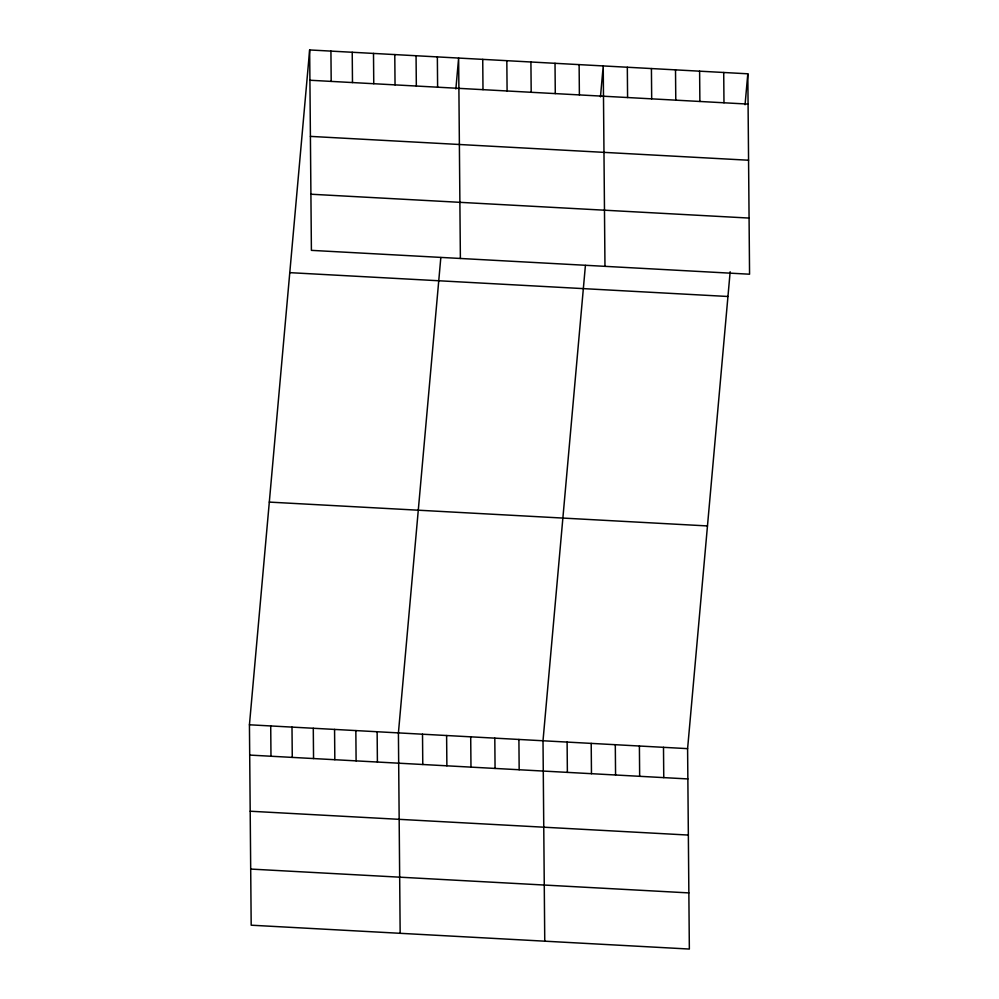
<?xml version="1.0" encoding="UTF-8"?>
<svg xmlns="http://www.w3.org/2000/svg" width="999" height="999" viewBox="0 0 999 999"><rect width="100%" height="100%" fill="white"/><g stroke="black" fill="none" stroke-linecap="round" stroke-linejoin="round"><path stroke-width="1.5" d="M730.157 271.753L687.599 748.638L689.347 949.05L251.186 925.199L249.438 724.787L309.653 49.95L747.814 73.801L749.562 274.213L311.401 250.362L309.653 49.95M440.821 257.555L398.414 732.891L400.162 933.316M455.869 88.986L458.628 58.054L460.377 258.466M585.414 265.422L543.006 740.771L544.755 941.183M600.461 96.853L603.221 65.934L604.969 266.346M745.054 104.733L747.814 73.801M309.915 80.245L748.076 104.096M310.402 136.388L748.563 160.227M310.914 194.218L749.075 218.069M289.785 272.652L727.946 296.491M269.305 502.097L707.467 525.936M249.438 724.787L687.599 748.638M249.7 755.082L687.861 778.933M250.187 811.225L688.348 835.064M250.699 869.068L688.86 892.906M723.713 72.49L723.975 102.785M699.612 71.179L699.874 101.473M675.511 69.868L675.786 100.162M663.498 747.327L663.761 777.622M651.423 68.556L651.685 98.851M639.397 746.016L639.66 776.31M627.322 67.245L627.584 97.527M615.297 744.705L615.571 774.999M591.208 743.393L591.47 773.688M579.12 64.61L579.383 94.905M567.107 742.082L567.37 772.377M555.019 63.299L555.282 93.594M530.919 61.988L531.193 92.283M518.906 739.46L519.168 769.754M506.83 60.677L507.092 90.971M494.805 738.149L495.067 768.443M482.729 59.366L482.992 89.66M470.704 736.837L470.979 767.132M446.615 735.526L446.878 765.808M437.35 56.906L437.612 87.2M422.515 734.203L422.777 764.497M416.059 55.744L416.333 86.039M394.78 54.583L395.042 84.878M373.501 53.422L373.763 83.716M377.135 731.743L377.397 762.037M352.222 52.273L352.485 82.555M355.844 730.581L356.106 760.876M330.931 51.111L331.193 81.406M334.565 729.42L334.827 759.715M313.286 728.259L313.549 758.553M291.995 727.11L292.27 757.404M270.717 725.948L270.979 756.243"/></g></svg>
